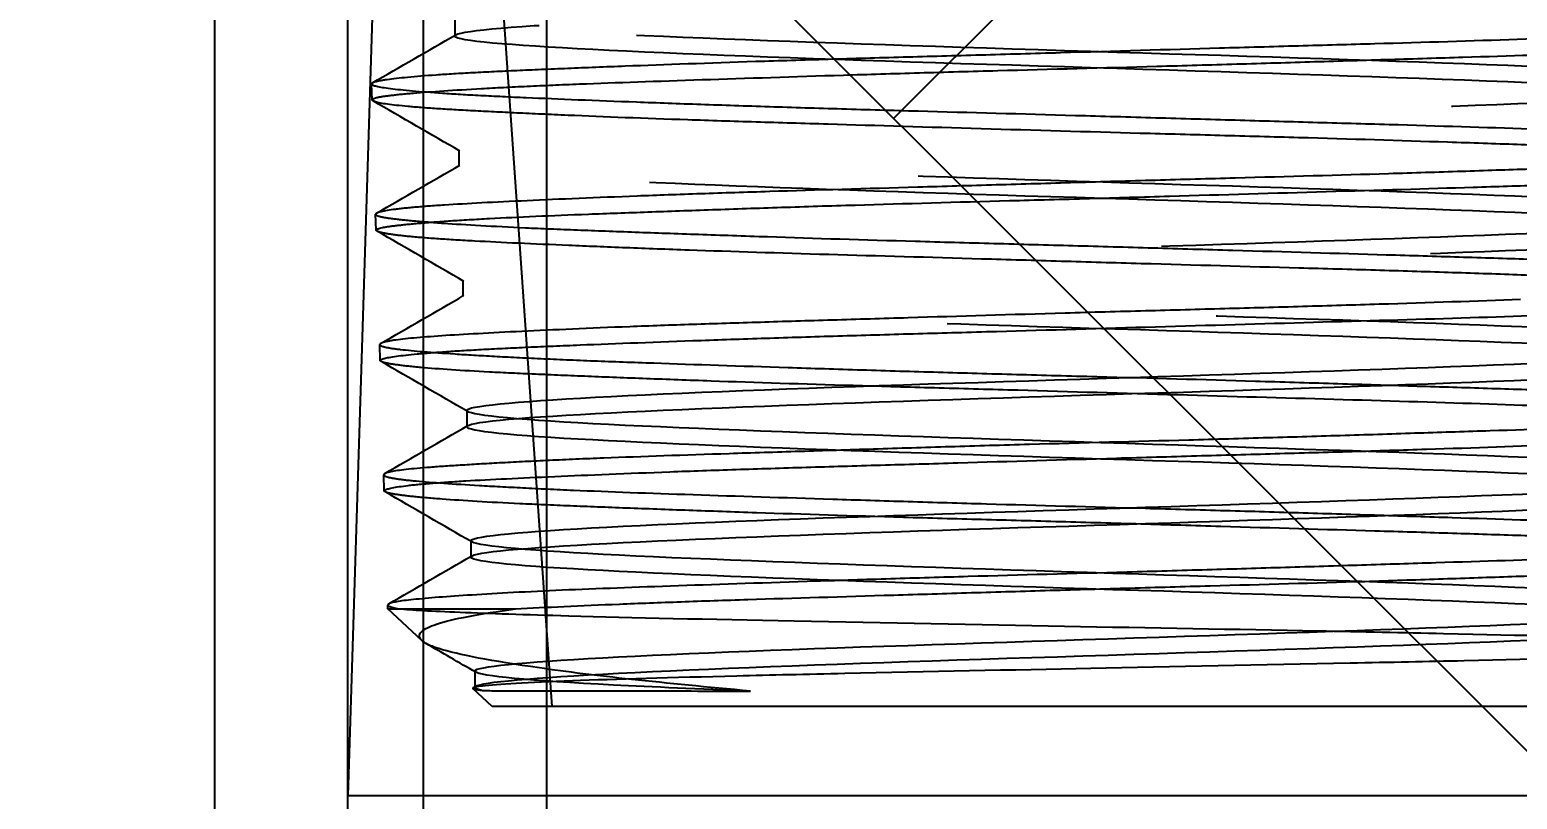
# Model space of a CAD drawing. Header units: millimetres. Extents: x -46397 to 283259, y -8690 to 23983.
# Drawn here: x 268095.71 to 268128.16, y 6804.57 to 6821.38 of the extents above; entities that cross this region are included whole.
import ezdxf
from ezdxf import colors
from ezdxf.entities.mleader import LeaderData, LeaderLine
from ezdxf.enums import TextEntityAlignment as Align
from ezdxf.math import Vec2, Vec3

# ---------------------------------------------------------------- set-up
doc = ezdxf.new("R2010")
doc.units = ezdxf.units.MM
doc.linetypes.add('CENTER', pattern=[2, 1.25, -0.25, 0.25, -0.25])
doc.linetypes.add('PHANTOM', pattern=[63.5, 31.75, -6.35, 6.35, -6.35, 6.35, -6.35])
doc.layers.add('DUONGTAM', color=1, linetype='CENTER', lineweight=0)
doc.styles.add('GHI CHÚ 2', font='arial.ttf', dxfattribs={"width": 0.8, "height": 1})
doc.styles.add('Tahoma', font='tahoma.ttf')
doc.styles.add('Text_nameplate', font='arial.ttf', dxfattribs={"width": 0.9, "height": 2.5})

# ---------------------------------------------------------------- blocks, each defined once
blk = doc.blocks.new('BO-1')
at = {"color": 251, "linetype": 'PHANTOM', "ltscale": 5, "extrusion": (6.89019e-16, 1, 0)}
for p, q in [((615.108, 3323.747), (614.03, 3289.249)), ((618.374, 3289.249), (618.374, 3323.747)), ((611.13, 3271.238), (611.13, 3318.28)), ((614.03, 3271.238), (614.03, 3318.28)), ((615.677, 3271.238), (615.677, 3318.28)), ((618.374, 3146.191), (618.374, 3318.28)), ((618.489, 3291.197), (616.79, 3315.492)), ((616.362, 3306.191), (616.362, 3305.836)), ((614.559, 3304.44), (614.548, 3304.789)), ((616.452, 3303.347), (616.452, 3302.991)), ((614.648, 3301.595), (614.637, 3301.943)), ((616.541, 3300.503), (616.541, 3300.147)), ((614.736, 3298.749), (614.725, 3299.098)), ((616.627, 3297.658), (616.627, 3297.303)), ((614.825, 3295.902), (614.814, 3296.254)), ((616.713, 3294.813), (616.713, 3294.458)), ((614.905, 3293.329), (614.902, 3293.411)), ((614.905, 3293.329), (615.145, 3293.329)), ((615.643, 3292.636), (614.905, 3293.329)), ((615.145, 3293.329), (617.686, 3293.329)), ((616.801, 3291.967), (616.801, 3291.612)), ((617.175, 3291.197), (616.759, 3291.587)), ((616.764, 3291.603), (616.823, 3291.637)), ((644.286, 3291.197), (617.175, 3291.197)), ((614.03, 3289.249), (616.595, 3289.249)), ((616.595, 3289.249), (647.43, 3289.249))]:
    blk.add_line(p, q, dxfattribs=at)
at = {"color": 251, "linetype": 'PHANTOM', "ltscale": 5}
for points, knots in [([(616.959, 3291.544), (616.877, 3291.562), (616.827, 3291.579), (616.709, 3291.693), (617.585, 3291.789), (620.954, 3291.982), (623.439, 3292.078), (629.056, 3292.271), (632.172, 3292.367), (637.827, 3292.56), (640.349, 3292.656), (643.815, 3292.849), (644.748, 3292.945), (644.657, 3293.138), (643.632, 3293.234), (640.016, 3293.427), (637.434, 3293.523), (631.711, 3293.716), (628.587, 3293.812), (623.01, 3294.005), (620.573, 3294.101), (617.338, 3294.294), (616.549, 3294.39), (616.933, 3294.582), (618.105, 3294.679), (621.962, 3294.871), (624.636, 3294.968), (630.45, 3295.16), (633.575, 3295.257), (639.06, 3295.449), (641.405, 3295.546), (644.4, 3295.738), (645.041, 3295.835), (644.364, 3296.027), (643.046, 3296.123), (638.958, 3296.316), (636.198, 3296.412), (630.305, 3296.605), (627.188, 3296.701), (621.809, 3296.894), (619.561, 3296.99), (616.815, 3297.183), (616.324, 3297.279), (617.296, 3297.472), (618.756, 3297.568), (623.068, 3297.761), (625.908, 3297.857), (631.865, 3298.05), (634.967, 3298.146), (640.227, 3298.339), (642.37, 3298.435), (644.859, 3298.628), (645.198, 3298.724), (643.933, 3298.917), (642.332, 3299.013), (637.806, 3299.205), (634.893, 3299.302), (628.884, 3299.494), (625.805, 3299.591), (620.679, 3299.783), (618.645, 3299.88), (616.421, 3300.072), (616.236, 3300.169), (617.794, 3300.361), (619.532, 3300.458), (624.263, 3300.65), (627.243, 3300.747), (633.288, 3300.939), (636.337, 3301.035), (641.316, 3301.228), (643.234, 3301.324), (645.186, 3301.517), (645.216, 3301.613), (643.368, 3301.806), (641.495, 3301.902), (636.57, 3302.095), (633.53, 3302.191), (627.464, 3302.384), (624.453, 3302.48), (619.633, 3302.673), (617.836, 3302.769), (616.162, 3302.962), (616.289, 3303.058), (618.425, 3303.251), (620.428, 3303.347), (625.537, 3303.54), (628.629, 3303.636), (634.703, 3303.829), (637.668, 3303.925), (642.316, 3304.117), (643.986, 3304.214), (645.376, 3304.406), (645.092, 3304.503), (642.672, 3304.695), (640.543, 3304.792), (635.261, 3304.984), (632.123, 3305.081), (626.057, 3305.273), (623.145, 3305.37), (618.682, 3305.562), (617.143, 3305.658), (616.042, 3305.851), (616.484, 3305.947), (619.184, 3306.14), (621.435, 3306.236), (626.877, 3306.429), (630.054, 3306.525), (636.098, 3306.718), (638.949, 3306.814), (643.216, 3307.007), (644.619, 3307.103), (645.425, 3307.296), (644.826, 3307.392), (641.851, 3307.585), (639.482, 3307.681), (633.892, 3307.874), (630.685, 3307.97), (624.678, 3308.163), (621.895, 3308.259), (617.837, 3308.452), (616.573, 3308.548), (616.064, 3308.74), (616.821, 3308.837), (620.066, 3309.029), (622.547, 3309.126), (628.273, 3309.318), (631.503, 3309.415), (637.457, 3309.607), (640.166, 3309.704), (644.004, 3309.896), (645.124, 3309.993), (645.332, 3310.185), (644.419, 3310.281), (640.91, 3310.474), (638.323, 3310.57), (632.474, 3310.763), (629.229, 3310.859), (623.341, 3311.052), (620.715, 3311.148), (617.107, 3311.341), (616.135, 3311.437), (616.23, 3311.63), (617.297, 3311.726), (621.063, 3311.919), (623.751, 3312.015), (629.709, 3312.208), (632.962, 3312.304), (638.768, 3312.497), (641.305, 3312.593), (644.673, 3312.786), (645.494, 3312.882), (645.094, 3313.075), (643.874, 3313.171), (639.859, 3313.363), (637.075, 3313.46), (631.022, 3313.652), (627.769, 3313.749), (622.06, 3313.941), (619.618, 3314.038), (616.501, 3314.23), (615.834, 3314.327), (616.539, 3314.519), (617.911, 3314.616), (622.167, 3314.808), (625.039, 3314.905), (631.173, 3315.097), (634.418, 3315.193), (640.017, 3315.386), (642.356, 3315.482), (645.214, 3315.675), (645.725, 3315.771), (644.713, 3315.964), (643.193, 3316.06), (638.705, 3316.253), (635.75, 3316.349), (629.549, 3316.542), (626.321, 3316.638), (620.847, 3316.831), (618.617, 3316.927), (616.027, 3317.12), (615.674, 3317.216), (616.991, 3317.409), (618.657, 3317.505), (623.368, 3317.698), (626.399, 3317.794), (632.652, 3317.987), (635.856, 3318.083), (639.459, 3318.213), (640.326, 3318.247), (641.109, 3318.28)], [0.0142017, 0.0142017, 0.0142017, 0.0142017, 0.015625, 0.015625, 0.0234375, 0.0234375, 0.03125, 0.03125, 0.0390625, 0.0390625, 0.046875, 0.046875, 0.0546875, 0.0546875, 0.0625, 0.0625, 0.0703125, 0.0703125, 0.078125, 0.078125, 0.0859375, 0.0859375, 0.09375, 0.09375, 0.1015625, 0.1015625, 0.109375, 0.109375, 0.1171875, 0.1171875, 0.125, 0.125, 0.1328125, 0.1328125, 0.140625, 0.140625, 0.1484375, 0.1484375, 0.15625, 0.15625, 0.1640625, 0.1640625, 0.171875, 0.171875, 0.1796875, 0.1796875, 0.1875, 0.1875, 0.1953125, 0.1953125, 0.203125, 0.203125, 0.2109375, 0.2109375, 0.21875, 0.21875, 0.2265625, 0.2265625, 0.234375, 0.234375, 0.2421875, 0.2421875, 0.25, 0.25, 0.2578125, 0.2578125, 0.265625, 0.265625, 0.2734375, 0.2734375, 0.28125, 0.28125, 0.2890625, 0.2890625, 0.296875, 0.296875, 0.3046875, 0.3046875, 0.3125, 0.3125, 0.3203125, 0.3203125, 0.328125, 0.328125, 0.3359375, 0.3359375, 0.34375, 0.34375, 0.3515625, 0.3515625, 0.359375, 0.359375, 0.3671875, 0.3671875, 0.375, 0.375, 0.3828125, 0.3828125, 0.390625, 0.390625, 0.3984375, 0.3984375, 0.40625, 0.40625, 0.4140625, 0.4140625, 0.421875, 0.421875, 0.4296875, 0.4296875, 0.4375, 0.4375, 0.4453125, 0.4453125, 0.453125, 0.453125, 0.4609375, 0.4609375, 0.46875, 0.46875, 0.4765625, 0.4765625, 0.484375, 0.484375, 0.4921875, 0.4921875, 0.5, 0.5, 0.5078125, 0.5078125, 0.515625, 0.515625, 0.5234375, 0.5234375, 0.53125, 0.53125, 0.5390625, 0.5390625, 0.546875, 0.546875, 0.5546875, 0.5546875, 0.5625, 0.5625, 0.5703125, 0.5703125, 0.578125, 0.578125, 0.5859375, 0.5859375, 0.59375, 0.59375, 0.6015625, 0.6015625, 0.609375, 0.609375, 0.6171875, 0.6171875, 0.625, 0.625, 0.6328125, 0.6328125, 0.640625, 0.640625, 0.6484375, 0.6484375, 0.65625, 0.65625, 0.6640625, 0.6640625, 0.671875, 0.671875, 0.6796875, 0.6796875, 0.6875, 0.6875, 0.6953125, 0.6953125, 0.703125, 0.703125, 0.7109375, 0.7109375, 0.71875, 0.71875, 0.7265625, 0.7265625, 0.734375, 0.734375, 0.7371154, 0.7371154, 0.7371154, 0.7371154]), ([(622.813, 3291.53), (621.689, 3291.575), (620.678, 3291.619), (617.984, 3291.76), (616.909, 3291.856), (616.709, 3292.049), (617.585, 3292.145), (620.954, 3292.338), (623.439, 3292.434), (629.056, 3292.627), (632.172, 3292.723), (637.827, 3292.916), (640.349, 3293.012), (643.815, 3293.204), (644.748, 3293.301), (644.657, 3293.493), (643.632, 3293.59), (640.016, 3293.782), (637.434, 3293.879), (631.711, 3294.071), (628.587, 3294.168), (623.01, 3294.36), (620.573, 3294.457), (617.338, 3294.649), (616.549, 3294.745), (616.933, 3294.938), (618.105, 3295.034), (621.962, 3295.227), (624.636, 3295.323), (630.45, 3295.516), (633.575, 3295.612), (639.06, 3295.805), (641.405, 3295.901), (644.4, 3296.094), (645.041, 3296.19), (644.364, 3296.383), (643.046, 3296.479), (638.958, 3296.672), (636.198, 3296.768), (630.305, 3296.961), (627.188, 3297.057), (621.809, 3297.25), (619.561, 3297.346), (616.815, 3297.539), (616.324, 3297.635), (617.296, 3297.827), (618.756, 3297.924), (623.068, 3298.116), (625.908, 3298.213), (631.865, 3298.405), (634.967, 3298.502), (640.227, 3298.694), (642.37, 3298.791), (644.859, 3298.983), (645.198, 3299.08), (643.933, 3299.272), (642.332, 3299.368), (637.806, 3299.561), (634.893, 3299.657), (628.884, 3299.85), (625.805, 3299.946), (620.679, 3300.139), (618.645, 3300.235), (616.421, 3300.428), (616.236, 3300.524), (617.794, 3300.717), (619.532, 3300.813), (624.263, 3301.006), (627.243, 3301.102), (633.288, 3301.295), (636.337, 3301.391), (641.316, 3301.584), (643.234, 3301.68), (645.186, 3301.873), (645.216, 3301.969), (643.368, 3302.162), (641.495, 3302.258), (636.57, 3302.451), (633.53, 3302.547), (627.464, 3302.739), (624.453, 3302.836), (619.633, 3303.028), (617.836, 3303.125), (616.162, 3303.317), (616.289, 3303.414), (618.425, 3303.606), (620.428, 3303.703), (625.537, 3303.895), (628.629, 3303.992), (634.703, 3304.184), (637.668, 3304.28), (642.316, 3304.473), (643.986, 3304.569), (645.376, 3304.762), (645.092, 3304.858), (642.672, 3305.051), (640.543, 3305.147), (635.261, 3305.34), (632.123, 3305.436), (626.057, 3305.629), (623.145, 3305.725), (618.682, 3305.918), (617.143, 3306.014), (616.042, 3306.207), (616.484, 3306.303), (619.184, 3306.496), (621.435, 3306.592), (626.877, 3306.785), (630.054, 3306.881), (636.098, 3307.074), (638.949, 3307.17), (643.216, 3307.362), (644.619, 3307.459), (645.425, 3307.651), (644.826, 3307.748), (641.851, 3307.94), (639.482, 3308.037), (633.892, 3308.229), (630.685, 3308.326), (624.678, 3308.518), (621.895, 3308.615), (617.837, 3308.807), (616.573, 3308.903), (616.064, 3309.096), (616.821, 3309.192), (620.066, 3309.385), (622.547, 3309.481), (628.273, 3309.674), (631.503, 3309.77), (637.457, 3309.963), (640.166, 3310.059), (644.004, 3310.252), (645.124, 3310.348), (645.332, 3310.541), (644.419, 3310.637), (640.91, 3310.83), (638.323, 3310.926), (632.474, 3311.119), (629.229, 3311.215), (623.341, 3311.408), (620.715, 3311.504), (617.107, 3311.697), (616.135, 3311.793), (616.23, 3311.985), (617.297, 3312.082), (621.063, 3312.274), (623.751, 3312.371), (629.709, 3312.563), (632.962, 3312.66), (638.768, 3312.852), (641.305, 3312.949), (644.673, 3313.141), (645.494, 3313.238), (645.094, 3313.43), (643.874, 3313.526), (639.859, 3313.719), (637.075, 3313.815), (631.022, 3314.008), (627.769, 3314.104), (622.06, 3314.297), (619.618, 3314.393), (616.501, 3314.586), (615.834, 3314.682), (616.539, 3314.875), (617.911, 3314.971), (622.167, 3315.164), (625.039, 3315.26), (631.173, 3315.453), (634.418, 3315.549), (640.017, 3315.742), (642.356, 3315.838), (645.214, 3316.031), (645.725, 3316.127), (644.713, 3316.32), (643.193, 3316.416), (638.705, 3316.609), (635.75, 3316.705), (629.549, 3316.897), (626.321, 3316.994), (620.847, 3317.186), (618.617, 3317.283), (616.027, 3317.475), (615.674, 3317.572), (616.991, 3317.764), (618.657, 3317.861), (623.368, 3318.053), (626.399, 3318.15), (629.9, 3318.257), (630.277, 3318.269), (630.653, 3318.28)], [0.0042069, 0.0042069, 0.0042069, 0.0042069, 0.0078125, 0.0078125, 0.015625, 0.015625, 0.0234375, 0.0234375, 0.03125, 0.03125, 0.0390625, 0.0390625, 0.046875, 0.046875, 0.0546875, 0.0546875, 0.0625, 0.0625, 0.0703125, 0.0703125, 0.078125, 0.078125, 0.0859375, 0.0859375, 0.09375, 0.09375, 0.1015625, 0.1015625, 0.109375, 0.109375, 0.1171875, 0.1171875, 0.125, 0.125, 0.1328125, 0.1328125, 0.140625, 0.140625, 0.1484375, 0.1484375, 0.15625, 0.15625, 0.1640625, 0.1640625, 0.171875, 0.171875, 0.1796875, 0.1796875, 0.1875, 0.1875, 0.1953125, 0.1953125, 0.203125, 0.203125, 0.2109375, 0.2109375, 0.21875, 0.21875, 0.2265625, 0.2265625, 0.234375, 0.234375, 0.2421875, 0.2421875, 0.25, 0.25, 0.2578125, 0.2578125, 0.265625, 0.265625, 0.2734375, 0.2734375, 0.28125, 0.28125, 0.2890625, 0.2890625, 0.296875, 0.296875, 0.3046875, 0.3046875, 0.3125, 0.3125, 0.3203125, 0.3203125, 0.328125, 0.328125, 0.3359375, 0.3359375, 0.34375, 0.34375, 0.3515625, 0.3515625, 0.359375, 0.359375, 0.3671875, 0.3671875, 0.375, 0.375, 0.3828125, 0.3828125, 0.390625, 0.390625, 0.3984375, 0.3984375, 0.40625, 0.40625, 0.4140625, 0.4140625, 0.421875, 0.421875, 0.4296875, 0.4296875, 0.4375, 0.4375, 0.4453125, 0.4453125, 0.453125, 0.453125, 0.4609375, 0.4609375, 0.46875, 0.46875, 0.4765625, 0.4765625, 0.484375, 0.484375, 0.4921875, 0.4921875, 0.5, 0.5, 0.5078125, 0.5078125, 0.515625, 0.515625, 0.5234375, 0.5234375, 0.53125, 0.53125, 0.5390625, 0.5390625, 0.546875, 0.546875, 0.5546875, 0.5546875, 0.5625, 0.5625, 0.5703125, 0.5703125, 0.578125, 0.578125, 0.5859375, 0.5859375, 0.59375, 0.59375, 0.6015625, 0.6015625, 0.609375, 0.609375, 0.6171875, 0.6171875, 0.625, 0.625, 0.6328125, 0.6328125, 0.640625, 0.640625, 0.6484375, 0.6484375, 0.65625, 0.65625, 0.6640625, 0.6640625, 0.671875, 0.671875, 0.6796875, 0.6796875, 0.6875, 0.6875, 0.6953125, 0.6953125, 0.703125, 0.703125, 0.7109375, 0.7109375, 0.71875, 0.71875, 0.7265625, 0.7265625, 0.7275, 0.7275, 0.7275, 0.7275]), ([(634.766, 3305.616), (634.199, 3305.6), (633.623, 3305.584), (633.048, 3305.568), (631.898, 3305.535), (630.741, 3305.5), (629.576, 3305.467)], [0.471406085, 0.471406085, 0.471406085, 0.471406085, 0.47252, 0.47252, 0.47252, 0.474747832, 0.474747832, 0.474747832, 0.474747832]), ([(639.54, 3305.759), (638.555, 3305.726), (637.515, 3305.694), (636.43, 3305.662), (635.887, 3305.647), (635.333, 3305.631), (634.766, 3305.616)], [0.468064338, 0.468064338, 0.468064338, 0.468064338, 0.470292169, 0.470292169, 0.470292169, 0.471406085, 0.471406085, 0.471406085, 0.471406085]), ([(626.146, 3305.37), (625.591, 3305.354), (625.045, 3305.339), (624.507, 3305.323), (623.969, 3305.308), (623.437, 3305.291), (622.927, 3305.275)], [0.476975663, 0.476975663, 0.476975663, 0.476975663, 0.478089579, 0.478089579, 0.478089579, 0.479203494, 0.479203494, 0.479203494, 0.479203494]), ([(620.083, 3305.174), (619.644, 3305.158), (619.222, 3305.141), (618.827, 3305.125), (618.432, 3305.109), (618.062, 3305.093), (617.718, 3305.077), (617.374, 3305.062), (617.055, 3305.046), (616.762, 3305.031), (616.468, 3305.015), (616.199, 3304.999), (615.96, 3304.982)], [0.481431326, 0.481431326, 0.481431326, 0.481431326, 0.482545241, 0.482545241, 0.482545241, 0.483659157, 0.483659157, 0.483659157, 0.484773073, 0.484773073, 0.484773073, 0.485886988, 0.485886988, 0.485886988, 0.485886988]), ([(616.098, 3304.588), (616.346, 3304.572), (616.622, 3304.555), (616.928, 3304.539), (617.234, 3304.523), (617.567, 3304.507), (617.922, 3304.492)], [0.494798313, 0.494798313, 0.494798313, 0.494798313, 0.495912229, 0.495912229, 0.495912229, 0.497026145, 0.497026145, 0.497026145, 0.497026145]), ([(624.809, 3304.246), (625.352, 3304.23), (625.911, 3304.214), (626.473, 3304.199), (627.596, 3304.168), (628.739, 3304.137), (629.903, 3304.103)], [0.502595723, 0.502595723, 0.502595723, 0.502595723, 0.503709638, 0.503709638, 0.503709638, 0.50593747, 0.50593747, 0.50593747, 0.50593747]), ([(635.082, 3303.953), (635.642, 3303.937), (636.2, 3303.921), (636.742, 3303.906), (637.825, 3303.874), (638.847, 3303.843), (639.807, 3303.809)], [0.509279217, 0.509279217, 0.509279217, 0.509279217, 0.510393132, 0.510393132, 0.510393132, 0.512620964, 0.512620964, 0.512620964, 0.512620964]), ([(633.388, 3302.732), (632.814, 3302.716), (632.228, 3302.7), (631.646, 3302.683), (631.063, 3302.667), (630.482, 3302.65), (629.904, 3302.633)], [0.537127108, 0.537127108, 0.537127108, 0.537127108, 0.538241023, 0.538241023, 0.538241023, 0.539354939, 0.539354939, 0.539354939, 0.539354939]), ([(638.323, 3302.877), (637.809, 3302.86), (637.274, 3302.843), (636.733, 3302.827), (635.651, 3302.794), (634.536, 3302.763), (633.388, 3302.732)], [0.533785361, 0.533785361, 0.533785361, 0.533785361, 0.534899276, 0.534899276, 0.534899276, 0.537127108, 0.537127108, 0.537127108, 0.537127108]), ([(631.952, 3302.339), (633.107, 3302.372), (634.248, 3302.406), (635.373, 3302.439), (636.498, 3302.472), (637.566, 3302.503), (638.578, 3302.534)], [0.201675171, 0.201675171, 0.201675171, 0.201675171, 0.203891382, 0.203891382, 0.203891382, 0.206107593, 0.206107593, 0.206107593, 0.206107593]), ([(617.122, 3301.851), (617.743, 3301.884), (618.463, 3301.915), (619.279, 3301.946), (619.688, 3301.962), (620.124, 3301.977), (620.576, 3301.994)], [0.190594118, 0.190594118, 0.190594118, 0.190594118, 0.192810329, 0.192810329, 0.192810329, 0.193918434, 0.193918434, 0.193918434, 0.193918434]), ([(614.729, 3301.896), (614.791, 3301.88), (614.883, 3301.865), (615.007, 3301.849), (615.13, 3301.833), (615.285, 3301.817), (615.47, 3301.8)], [0.556063674, 0.556063674, 0.556063674, 0.556063674, 0.557177589, 0.557177589, 0.557177589, 0.558291505, 0.558291505, 0.558291505, 0.558291505]), ([(615.396, 3301.454), (615.221, 3301.471), (615.076, 3301.488), (614.961, 3301.505), (614.847, 3301.522), (614.763, 3301.539), (614.711, 3301.556)], [0.181729275, 0.181729275, 0.181729275, 0.181729275, 0.182837381, 0.182837381, 0.182837381, 0.183945486, 0.183945486, 0.183945486, 0.183945486]), ([(618.853, 3301.261), (618.07, 3301.294), (617.385, 3301.325), (616.8, 3301.357), (616.508, 3301.373), (616.243, 3301.389), (616.009, 3301.405)], [0.177296854, 0.177296854, 0.177296854, 0.177296854, 0.179513065, 0.179513065, 0.179513065, 0.18062117, 0.18062117, 0.18062117, 0.18062117]), ([(619.038, 3301.602), (619.438, 3301.586), (619.859, 3301.57), (620.3, 3301.554), (620.741, 3301.539), (621.202, 3301.522), (621.683, 3301.505)], [0.562747167, 0.562747167, 0.562747167, 0.562747167, 0.563861083, 0.563861083, 0.563861083, 0.564974999, 0.564974999, 0.564974999, 0.564974999]), ([(628.124, 3301.307), (628.701, 3301.291), (629.278, 3301.276), (629.856, 3301.26), (630.434, 3301.244), (631.013, 3301.227), (631.594, 3301.21)], [0.569430661, 0.569430661, 0.569430661, 0.569430661, 0.570544577, 0.570544577, 0.570544577, 0.571658493, 0.571658493, 0.571658493, 0.571658493]), ([(636.683, 3301.06), (637.222, 3301.044), (637.753, 3301.028), (638.271, 3301.012), (638.788, 3300.997), (639.285, 3300.981), (639.764, 3300.965), (640.722, 3300.933), (641.606, 3300.898), (642.411, 3300.864)], [0.575000239, 0.575000239, 0.575000239, 0.575000239, 0.576114155, 0.576114155, 0.576114155, 0.577228071, 0.577228071, 0.577228071, 0.579455902, 0.579455902, 0.579455902, 0.579455902]), ([(634.776, 3300.768), (633.644, 3300.799), (632.498, 3300.83), (631.338, 3300.864), (630.758, 3300.88), (630.173, 3300.898), (629.588, 3300.915)], [0.166215801, 0.166215801, 0.166215801, 0.166215801, 0.168432011, 0.168432011, 0.168432011, 0.169540117, 0.169540117, 0.169540117, 0.169540117]), ([(644.371, 3300.424), (644.065, 3300.441), (643.728, 3300.457), (643.369, 3300.473), (642.651, 3300.504), (641.843, 3300.535), (640.947, 3300.568), (640.499, 3300.585), (640.025, 3300.602), (639.537, 3300.619)], [0.158459063, 0.158459063, 0.158459063, 0.158459063, 0.159567169, 0.159567169, 0.159567169, 0.161783379, 0.161783379, 0.161783379, 0.162891485, 0.162891485, 0.162891485, 0.162891485]), ([(633.158, 3299.879), (632.585, 3299.863), (632.009, 3299.848), (631.428, 3299.832), (630.847, 3299.816), (630.258, 3299.8), (629.675, 3299.783)], [0.601734215, 0.601734215, 0.601734215, 0.601734215, 0.60284813, 0.60284813, 0.60284813, 0.603962046, 0.603962046, 0.603962046, 0.603962046]), ([(631.65, 3299.487), (632.808, 3299.521), (633.977, 3299.554), (635.093, 3299.586), (636.209, 3299.618), (637.285, 3299.648), (638.318, 3299.681)], [0.137405062, 0.137405062, 0.137405062, 0.137405062, 0.139621272, 0.139621272, 0.139621272, 0.141837483, 0.141837483, 0.141837483, 0.141837483]), ([(638.318, 3299.681), (639.352, 3299.714), (640.31, 3299.749), (641.189, 3299.783), (641.628, 3299.8), (642.048, 3299.817), (642.448, 3299.833), (642.848, 3299.85), (643.225, 3299.866), (643.572, 3299.882)], [0.141837483, 0.141837483, 0.141837483, 0.141837483, 0.144053694, 0.144053694, 0.144053694, 0.145161799, 0.145161799, 0.145161799, 0.146269905, 0.146269905, 0.146269905, 0.146269905]), ([(615.035, 3299.191), (614.92, 3299.174), (614.837, 3299.156), (614.787, 3299.139), (614.736, 3299.122), (614.717, 3299.105), (614.729, 3299.089)], [0.617329034, 0.617329034, 0.617329034, 0.617329034, 0.618442949, 0.618442949, 0.618442949, 0.619556865, 0.619556865, 0.619556865, 0.619556865]), ([(614.729, 3299.089), (614.741, 3299.072), (614.785, 3299.056), (614.86, 3299.04), (614.936, 3299.023), (615.044, 3299.007), (615.182, 3298.992)], [0.619556865, 0.619556865, 0.619556865, 0.619556865, 0.620670781, 0.620670781, 0.620670781, 0.621784696, 0.621784696, 0.621784696, 0.621784696]), ([(616.994, 3298.994), (617.29, 3299.01), (617.614, 3299.026), (617.964, 3299.042), (618.314, 3299.058), (618.694, 3299.074), (619.095, 3299.09)], [0.126324008, 0.126324008, 0.126324008, 0.126324008, 0.127432114, 0.127432114, 0.127432114, 0.128540219, 0.128540219, 0.128540219, 0.128540219]), ([(615.627, 3298.597), (615.435, 3298.614), (615.272, 3298.632), (615.142, 3298.649), (615.011, 3298.665), (614.913, 3298.682), (614.845, 3298.698), (614.778, 3298.714), (614.741, 3298.73), (614.737, 3298.746), (614.732, 3298.762), (614.76, 3298.778), (614.819, 3298.794)], [0.117459166, 0.117459166, 0.117459166, 0.117459166, 0.118567271, 0.118567271, 0.118567271, 0.119675376, 0.119675376, 0.119675376, 0.120783482, 0.120783482, 0.120783482, 0.121891587, 0.121891587, 0.121891587, 0.121891587]), ([(615.544, 3298.894), (615.727, 3298.911), (615.942, 3298.928), (616.185, 3298.945), (616.427, 3298.962), (616.697, 3298.978), (616.994, 3298.994)], [0.124107798, 0.124107798, 0.124107798, 0.124107798, 0.125215903, 0.125215903, 0.125215903, 0.126324008, 0.126324008, 0.126324008, 0.126324008]), ([(618.238, 3298.792), (618.6, 3298.776), (618.987, 3298.76), (619.399, 3298.743), (619.811, 3298.727), (620.25, 3298.711), (620.704, 3298.696)], [0.626240359, 0.626240359, 0.626240359, 0.626240359, 0.627354275, 0.627354275, 0.627354275, 0.62846819, 0.62846819, 0.62846819, 0.62846819]), ([(621.954, 3298.3), (621.465, 3298.318), (620.992, 3298.335), (620.544, 3298.352), (620.096, 3298.369), (619.67, 3298.385), (619.267, 3298.402)], [0.110810534, 0.110810534, 0.110810534, 0.110810534, 0.111918639, 0.111918639, 0.111918639, 0.113026744, 0.113026744, 0.113026744, 0.113026744]), ([(628.618, 3298.447), (629.195, 3298.431), (629.783, 3298.415), (630.366, 3298.399), (631.533, 3298.368), (632.686, 3298.335), (633.827, 3298.301)], [0.634037768, 0.634037768, 0.634037768, 0.634037768, 0.635151684, 0.635151684, 0.635151684, 0.637379515, 0.637379515, 0.637379515, 0.637379515]), ([(626.719, 3298.153), (626.152, 3298.169), (625.594, 3298.185), (625.051, 3298.201), (623.965, 3298.233), (622.933, 3298.266), (621.954, 3298.3)], [0.107486218, 0.107486218, 0.107486218, 0.107486218, 0.108594323, 0.108594323, 0.108594323, 0.110810534, 0.110810534, 0.110810534, 0.110810534]), ([(637.155, 3298.199), (637.685, 3298.183), (638.202, 3298.167), (638.705, 3298.151), (639.209, 3298.135), (639.701, 3298.119), (640.173, 3298.103)], [0.639607347, 0.639607347, 0.639607347, 0.639607347, 0.640721262, 0.640721262, 0.640721262, 0.641835178, 0.641835178, 0.641835178, 0.641835178]), ([(638.541, 3297.808), (637.53, 3297.841), (636.439, 3297.873), (635.329, 3297.905), (634.219, 3297.936), (633.079, 3297.969), (631.909, 3298.003)], [0.09972948, 0.09972948, 0.09972948, 0.09972948, 0.101945691, 0.101945691, 0.101945691, 0.104161902, 0.104161902, 0.104161902, 0.104161902]), ([(637.4, 3297.163), (636.871, 3297.145), (636.333, 3297.128), (635.783, 3297.111), (635.234, 3297.094), (634.674, 3297.077), (634.103, 3297.061)], [0.662999575, 0.662999575, 0.662999575, 0.662999575, 0.664113491, 0.664113491, 0.664113491, 0.665227406, 0.665227406, 0.665227406, 0.665227406]), ([(641.716, 3297.308), (640.874, 3297.276), (639.952, 3297.245), (638.95, 3297.213), (638.449, 3297.197), (637.928, 3297.18), (637.4, 3297.163)], [0.659657828, 0.659657828, 0.659657828, 0.659657828, 0.661885659, 0.661885659, 0.661885659, 0.662999575, 0.662999575, 0.662999575, 0.662999575]), ([(625.499, 3296.813), (624.952, 3296.796), (624.416, 3296.78), (623.89, 3296.763), (623.364, 3296.746), (622.847, 3296.73), (622.351, 3296.714)], [0.670796985, 0.670796985, 0.670796985, 0.670796985, 0.6719109, 0.6719109, 0.6719109, 0.673024816, 0.673024816, 0.673024816, 0.673024816]), ([(634.103, 3297.061), (633.533, 3297.044), (632.951, 3297.027), (632.372, 3297.011), (631.214, 3296.979), (630.056, 3296.948), (628.898, 3296.916), (628.319, 3296.899), (627.738, 3296.882), (627.17, 3296.865)], [0.665227406, 0.665227406, 0.665227406, 0.665227406, 0.666341322, 0.666341322, 0.666341322, 0.668569153, 0.668569153, 0.668569153, 0.669683069, 0.669683069, 0.669683069, 0.669683069]), ([(624.032, 3296.419), (624.557, 3296.435), (625.097, 3296.451), (625.651, 3296.467), (626.206, 3296.483), (626.772, 3296.499), (627.339, 3296.516)], [0.068702531, 0.068702531, 0.068702531, 0.068702531, 0.069810636, 0.069810636, 0.069810636, 0.070918742, 0.070918742, 0.070918742, 0.070918742]), ([(614.969, 3296.32), (614.888, 3296.304), (614.838, 3296.286), (614.821, 3296.269), (614.804, 3296.251), (614.818, 3296.234), (614.865, 3296.217)], [0.681936141, 0.681936141, 0.681936141, 0.681936141, 0.683050057, 0.683050057, 0.683050057, 0.684163972, 0.684163972, 0.684163972, 0.684163972]), ([(616.087, 3295.723), (615.86, 3295.74), (615.66, 3295.758), (615.492, 3295.774), (615.325, 3295.791), (615.189, 3295.808), (615.085, 3295.824)], [0.053189056, 0.053189056, 0.053189056, 0.053189056, 0.054297162, 0.054297162, 0.054297162, 0.055405267, 0.055405267, 0.055405267, 0.055405267]), ([(617.85, 3295.971), (618.195, 3295.953), (618.563, 3295.936), (618.953, 3295.919), (619.733, 3295.886), (620.601, 3295.854), (621.561, 3295.822)], [0.68973355, 0.68973355, 0.68973355, 0.68973355, 0.690847466, 0.690847466, 0.690847466, 0.693075297, 0.693075297, 0.693075297, 0.693075297]), ([(626.151, 3295.324), (625.031, 3295.356), (623.964, 3295.39), (622.947, 3295.424), (622.439, 3295.442), (621.941, 3295.459), (621.467, 3295.476)], [0.044324213, 0.044324213, 0.044324213, 0.044324213, 0.046540424, 0.046540424, 0.046540424, 0.047648529, 0.047648529, 0.047648529, 0.047648529]), ([(631.429, 3295.524), (632.014, 3295.508), (632.598, 3295.492), (633.171, 3295.475), (633.745, 3295.459), (634.311, 3295.442), (634.871, 3295.425), (635.43, 3295.408), (635.981, 3295.391), (636.526, 3295.374)], [0.699758791, 0.699758791, 0.699758791, 0.699758791, 0.700872707, 0.700872707, 0.700872707, 0.701986622, 0.701986622, 0.701986622, 0.703100538, 0.703100538, 0.703100538, 0.703100538]), ([(636.526, 3295.374), (637.07, 3295.356), (637.605, 3295.339), (638.119, 3295.323), (639.147, 3295.289), (640.107, 3295.258), (640.998, 3295.226), (641.444, 3295.21), (641.871, 3295.194), (642.27, 3295.177), (642.669, 3295.161), (643.043, 3295.144), (643.392, 3295.126)], [0.703100538, 0.703100538, 0.703100538, 0.703100538, 0.704214454, 0.704214454, 0.704214454, 0.706442285, 0.706442285, 0.706442285, 0.707556201, 0.707556201, 0.707556201, 0.708670116, 0.708670116, 0.708670116, 0.708670116]), ([(642.199, 3294.826), (641.797, 3294.843), (641.367, 3294.861), (640.92, 3294.878), (640.472, 3294.895), (640.008, 3294.912), (639.526, 3294.929), (639.044, 3294.945), (638.545, 3294.961), (638.029, 3294.977), (637.513, 3294.993), (636.977, 3295.009), (636.431, 3295.025)], [0.03324316, 0.03324316, 0.03324316, 0.03324316, 0.034351265, 0.034351265, 0.034351265, 0.035459371, 0.035459371, 0.035459371, 0.036567476, 0.036567476, 0.036567476, 0.037675581, 0.037675581, 0.037675581, 0.037675581]), ([(637.763, 3294.331), (637.242, 3294.314), (636.7, 3294.298), (636.151, 3294.28), (635.601, 3294.263), (635.045, 3294.246), (634.482, 3294.229)], [0.726492767, 0.726492767, 0.726492767, 0.726492767, 0.727606682, 0.727606682, 0.727606682, 0.728720598, 0.728720598, 0.728720598, 0.728720598]), ([(625.872, 3293.981), (625.315, 3293.964), (624.772, 3293.946), (624.244, 3293.929), (623.187, 3293.895), (622.184, 3293.862), (621.245, 3293.829)], [0.734290176, 0.734290176, 0.734290176, 0.734290176, 0.735404092, 0.735404092, 0.735404092, 0.737631923, 0.737631923, 0.737631923, 0.737631923]), ([(637.823, 3293.98), (638.342, 3293.998), (638.846, 3294.015), (639.332, 3294.032), (639.819, 3294.048), (640.289, 3294.065), (640.742, 3294.081)], [0.014405369, 0.014405369, 0.014405369, 0.014405369, 0.015513475, 0.015513475, 0.015513475, 0.01662158, 0.01662158, 0.01662158, 0.01662158]), ([(616.743, 3293.629), (616.2, 3293.595), (615.772, 3293.562), (615.463, 3293.53), (615.153, 3293.498), (614.973, 3293.467), (614.919, 3293.433), (614.866, 3293.4), (614.94, 3293.364), (615.145, 3293.329)], [0.742087586, 0.742087586, 0.742087586, 0.742087586, 0.744315417, 0.744315417, 0.744315417, 0.746543248, 0.746543248, 0.746543248, 0.748771079, 0.748771079, 0.748771079, 0.748771079]), ([(625.937, 3293.629), (626.495, 3293.646), (627.062, 3293.663), (627.631, 3293.681), (628.2, 3293.698), (628.773, 3293.715), (629.351, 3293.732)], [0.006648632, 0.006648632, 0.006648632, 0.006648632, 0.007756737, 0.007756737, 0.007756737, 0.008864843, 0.008864843, 0.008864843, 0.008864843]), ([(615.145, 3293.329), (615.413, 3293.304), (615.861, 3293.279), (617.106, 3293.23), (617.902, 3293.204), (620.23, 3293.138), (621.904, 3293.101), (625.762, 3293.026), (627.783, 3292.985), (631.531, 3292.915), (633.409, 3292.884), (636.143, 3292.83), (637.061, 3292.81), (639.65, 3292.753), (641.171, 3292.718), (643.642, 3292.644), (644.559, 3292.603), (645.579, 3292.533), (645.756, 3292.502), (645.53, 3292.447), (645.357, 3292.428), (644.598, 3292.374), (643.783, 3292.341), (641.522, 3292.268), (640.055, 3292.228), (637.591, 3292.174), (636.757, 3292.157), (633.959, 3292.1), (632.03, 3292.059), (628.527, 3291.99), (626.688, 3291.956), (624.044, 3291.896), (623.254, 3291.877), (621.094, 3291.823), (619.872, 3291.79), (617.952, 3291.717), (617.286, 3291.678), (616.69, 3291.61), (616.684, 3291.578), (616.959, 3291.544)], [-5.991371, -5.991371, -5.991371, -5.991371, -5.756166, -5.756166, -5.51587, -5.51587, -5.167354, -5.167354, -4.794198, -4.794198, -4.422975, -4.422975, -4.225, -4.225, -3.835017, -3.835017, -3.438431, -3.438431, -3.085621, -3.085621, -2.895458, -2.895458, -2.534856, -2.534856, -2.151513, -2.151513, -1.969769, -1.969769, -1.564136, -1.564136, -1.177055, -1.177055, -1.000421, -1.000421, -0.66023, -0.66023, -0.308798, -0.308798, 0, 0, 0, 0]), ([(622.813, 3291.53), (621.875, 3291.619), (621.009, 3291.702), (619.479, 3291.867), (618.795, 3291.953), (617.171, 3292.187), (616.438, 3292.324), (615.797, 3292.527), (615.664, 3292.598), (615.537, 3292.78), (615.652, 3292.89), (616.312, 3293.11), (616.897, 3293.215), (617.686, 3293.329)], [-1.494979, -1.494979, -1.494979, -1.494979, -1.287461, -1.287461, -1.092573, -1.092573, -0.748624, -0.748624, -0.571424, -0.571424, -0.302102, -0.302102, -0.000001, -0.000001, -0.000001, -0.000001]), ([(616.959, 3291.544), (617.108, 3291.541), (617.362, 3291.538), (618.033, 3291.537), (618.436, 3291.538), (619.403, 3291.54), (619.965, 3291.539), (621.269, 3291.535), (622.012, 3291.531), (622.813, 3291.53)], [-0.7261823, -0.7261823, -0.7261823, -0.7261823, -0.537151, -0.537151, -0.3630117, -0.3630117, -0.1860264, -0.1860264, 0, 0, 0, 0])]:
    blk.add_open_spline(points, degree=3, knots=knots, dxfattribs=at)
for points in [[(614.566, 3304.81), (615.172, 3305.16), (615.778, 3305.51), (616.383, 3305.861)], [(642.242, 3305.86), (641.425, 3305.827), (640.525, 3305.793), (639.54, 3305.759)], [(622.927, 3305.275), (621.907, 3305.242), (620.959, 3305.208), (620.083, 3305.174)], [(627.837, 3305.417), (627.265, 3305.401), (626.701, 3305.386), (626.146, 3305.37)], [(629.576, 3305.467), (628.994, 3305.45), (628.409, 3305.434), (627.837, 3305.417)], [(631.68, 3305.174), (632.264, 3305.191), (632.847, 3305.208), (633.42, 3305.225)], [(633.42, 3305.225), (633.993, 3305.241), (634.558, 3305.258), (635.116, 3305.275)], [(635.116, 3305.275), (635.673, 3305.292), (636.223, 3305.308), (636.765, 3305.325)], [(636.765, 3305.325), (637.307, 3305.341), (637.842, 3305.357), (638.355, 3305.373)], [(638.355, 3305.373), (639.382, 3305.404), (640.34, 3305.434), (641.228, 3305.467)], [(614.89, 3304.881), (614.771, 3304.865), (614.682, 3304.848), (614.625, 3304.832)], [(615.96, 3304.982), (615.483, 3304.949), (615.127, 3304.915), (614.89, 3304.881)], [(619.085, 3304.788), (619.889, 3304.819), (620.78, 3304.849), (621.756, 3304.882)], [(621.756, 3304.882), (622.731, 3304.914), (623.76, 3304.949), (624.839, 3304.982)], [(624.839, 3304.982), (625.379, 3304.999), (625.932, 3305.016), (626.497, 3305.032)], [(626.497, 3305.032), (627.063, 3305.049), (627.635, 3305.065), (628.208, 3305.08)], [(628.208, 3305.08), (629.354, 3305.112), (630.511, 3305.142), (631.68, 3305.174)], [(614.625, 3304.832), (614.568, 3304.816), (614.543, 3304.8), (614.549, 3304.785)], [(614.549, 3304.785), (614.561, 3304.754), (614.696, 3304.723), (614.959, 3304.689)], [(614.959, 3304.689), (615.222, 3304.656), (615.603, 3304.621), (616.098, 3304.588)], [(614.974, 3304.541), (615.104, 3304.557), (615.268, 3304.573), (615.46, 3304.589)], [(615.46, 3304.589), (615.844, 3304.621), (616.341, 3304.655), (616.949, 3304.689)], [(616.949, 3304.689), (617.253, 3304.706), (617.586, 3304.723), (617.944, 3304.739)], [(617.944, 3304.739), (618.303, 3304.756), (618.683, 3304.772), (619.085, 3304.788)], [(614.635, 3304.396), (614.578, 3304.413), (614.553, 3304.43), (614.56, 3304.446)], [(614.56, 3304.446), (614.567, 3304.463), (614.605, 3304.479), (614.674, 3304.495)], [(616.474, 3303.322), (615.842, 3303.687), (615.211, 3304.053), (614.579, 3304.418)], [(615.34, 3304.296), (614.982, 3304.328), (614.747, 3304.362), (614.635, 3304.396)], [(614.674, 3304.495), (614.743, 3304.51), (614.843, 3304.526), (614.974, 3304.541)], [(615.967, 3304.248), (615.729, 3304.264), (615.518, 3304.28), (615.34, 3304.296)], [(616.762, 3304.201), (616.471, 3304.217), (616.205, 3304.233), (615.967, 3304.248)], [(617.922, 3304.492), (618.631, 3304.461), (619.433, 3304.43), (620.329, 3304.396)], [(620.329, 3304.396), (620.776, 3304.379), (621.247, 3304.362), (621.73, 3304.345)], [(621.73, 3304.345), (622.213, 3304.328), (622.712, 3304.312), (623.225, 3304.295)], [(623.225, 3304.295), (623.738, 3304.279), (624.266, 3304.262), (624.809, 3304.246)], [(617.718, 3304.153), (617.373, 3304.17), (617.054, 3304.186), (616.762, 3304.201)], [(618.834, 3304.103), (618.438, 3304.12), (618.063, 3304.137), (617.718, 3304.153)], [(621.449, 3304.003), (620.497, 3304.034), (619.625, 3304.068), (618.834, 3304.103)], [(622.935, 3303.955), (622.422, 3303.971), (621.924, 3303.987), (621.449, 3304.003)], [(624.507, 3303.908), (623.972, 3303.924), (623.448, 3303.94), (622.935, 3303.955)], [(627.846, 3303.809), (626.692, 3303.843), (625.577, 3303.876), (624.507, 3303.908)], [(629.903, 3304.103), (630.485, 3304.086), (631.075, 3304.069), (631.656, 3304.052)], [(631.656, 3304.052), (632.238, 3304.035), (632.815, 3304.018), (633.386, 3304.002)], [(633.386, 3304.002), (633.957, 3303.985), (634.522, 3303.969), (635.082, 3303.953)], [(631.316, 3303.709), (630.157, 3303.741), (629, 3303.775), (627.846, 3303.809)], [(633.055, 3303.662), (632.475, 3303.678), (631.895, 3303.694), (631.316, 3303.709)], [(634.77, 3303.615), (634.208, 3303.631), (633.636, 3303.646), (633.055, 3303.662)], [(638.021, 3303.515), (636.977, 3303.55), (635.893, 3303.583), (634.77, 3303.615)], [(639.537, 3303.464), (639.051, 3303.481), (638.543, 3303.498), (638.021, 3303.515)], [(640.939, 3303.416), (640.491, 3303.432), (640.024, 3303.448), (639.537, 3303.464)], [(614.656, 3301.965), (615.262, 3302.316), (615.868, 3302.666), (616.474, 3303.017)], [(639.812, 3302.927), (639.334, 3302.911), (638.838, 3302.894), (638.323, 3302.877)], [(629.904, 3302.633), (629.326, 3302.616), (628.75, 3302.599), (628.176, 3302.582)], [(620.339, 3302.339), (619.455, 3302.305), (618.653, 3302.271), (617.941, 3302.238)], [(621.731, 3302.389), (621.245, 3302.373), (620.782, 3302.356), (620.339, 3302.339)], [(623.233, 3302.438), (622.719, 3302.422), (622.216, 3302.406), (621.731, 3302.389)], [(626.464, 3302.532), (625.337, 3302.5), (624.26, 3302.469), (623.233, 3302.438)], [(628.176, 3302.582), (627.603, 3302.566), (627.028, 3302.549), (626.464, 3302.532)], [(628.463, 3302.24), (629.037, 3302.256), (629.621, 3302.272), (630.207, 3302.288)], [(630.207, 3302.288), (630.792, 3302.305), (631.374, 3302.322), (631.952, 3302.339)], [(638.578, 3302.534), (639.085, 3302.55), (639.577, 3302.566), (640.056, 3302.582)], [(615.019, 3302.044), (614.768, 3302.01), (614.639, 3301.976), (614.637, 3301.944)], [(615.49, 3302.095), (615.302, 3302.078), (615.145, 3302.061), (615.019, 3302.044)], [(616.14, 3302.143), (615.896, 3302.128), (615.679, 3302.112), (615.49, 3302.095)], [(617.941, 3302.238), (617.228, 3302.206), (616.629, 3302.175), (616.14, 3302.143)], [(620.576, 3301.994), (621.029, 3302.01), (621.498, 3302.027), (621.984, 3302.044)], [(621.984, 3302.044), (622.47, 3302.061), (622.972, 3302.078), (623.491, 3302.095)], [(623.491, 3302.095), (624.01, 3302.112), (624.548, 3302.129), (625.096, 3302.145)], [(625.096, 3302.145), (626.191, 3302.178), (627.314, 3302.209), (628.463, 3302.24)], [(614.711, 3301.556), (614.608, 3301.589), (614.63, 3301.62), (614.778, 3301.652)], [(614.637, 3301.944), (614.636, 3301.928), (614.667, 3301.912), (614.729, 3301.896)], [(614.778, 3301.652), (614.853, 3301.667), (614.959, 3301.683), (615.096, 3301.699)], [(615.096, 3301.699), (615.232, 3301.715), (615.399, 3301.732), (615.594, 3301.749)], [(615.47, 3301.8), (615.656, 3301.783), (615.873, 3301.766), (616.117, 3301.749)], [(615.594, 3301.749), (615.79, 3301.766), (616.015, 3301.783), (616.27, 3301.8)], [(616.117, 3301.749), (616.604, 3301.715), (617.199, 3301.682), (617.904, 3301.649)], [(616.27, 3301.8), (616.525, 3301.817), (616.811, 3301.834), (617.122, 3301.851)], [(617.904, 3301.649), (618.256, 3301.633), (618.638, 3301.617), (619.038, 3301.602)], [(616.563, 3300.478), (615.931, 3300.843), (615.299, 3301.209), (614.667, 3301.574)], [(616.009, 3301.405), (615.775, 3301.421), (615.571, 3301.437), (615.396, 3301.454)], [(621.683, 3301.505), (622.165, 3301.489), (622.67, 3301.471), (623.186, 3301.454)], [(623.186, 3301.454), (624.216, 3301.42), (625.291, 3301.387), (626.412, 3301.355)], [(626.412, 3301.355), (626.973, 3301.339), (627.548, 3301.323), (628.124, 3301.307)], [(620.102, 3301.21), (619.662, 3301.227), (619.244, 3301.244), (618.853, 3301.261)], [(621.473, 3301.159), (620.999, 3301.176), (620.542, 3301.193), (620.102, 3301.21)], [(624.519, 3301.062), (623.435, 3301.094), (622.421, 3301.125), (621.473, 3301.159)], [(627.856, 3300.966), (626.715, 3300.999), (625.602, 3301.031), (624.519, 3301.062)], [(631.594, 3301.21), (632.174, 3301.193), (632.758, 3301.176), (633.335, 3301.159)], [(633.335, 3301.159), (634.489, 3301.125), (635.605, 3301.092), (636.683, 3301.06)], [(629.588, 3300.915), (629.003, 3300.932), (628.426, 3300.949), (627.856, 3300.966)], [(636.444, 3300.72), (635.902, 3300.736), (635.342, 3300.752), (634.776, 3300.768)], [(638.032, 3300.67), (637.516, 3300.687), (636.987, 3300.703), (636.444, 3300.72)], [(639.537, 3300.619), (639.049, 3300.637), (638.547, 3300.654), (638.032, 3300.67)], [(614.746, 3299.122), (615.351, 3299.472), (615.957, 3299.822), (616.563, 3300.173)], [(639.614, 3300.079), (638.643, 3300.045), (637.615, 3300.011), (636.53, 3299.977)], [(626.254, 3299.681), (625.696, 3299.664), (625.142, 3299.648), (624.602, 3299.631)], [(629.675, 3299.783), (628.509, 3299.749), (627.369, 3299.715), (626.254, 3299.681)], [(634.862, 3299.927), (634.298, 3299.911), (633.73, 3299.895), (633.158, 3299.879)], [(636.53, 3299.977), (635.987, 3299.96), (635.426, 3299.943), (634.862, 3299.927)], [(617.828, 3299.385), (617.142, 3299.352), (616.549, 3299.319), (616.082, 3299.288)], [(620.178, 3299.487), (619.297, 3299.453), (618.515, 3299.418), (617.828, 3299.385)], [(621.555, 3299.536), (621.079, 3299.52), (620.619, 3299.504), (620.178, 3299.487)], [(623.03, 3299.583), (622.522, 3299.568), (622.03, 3299.552), (621.555, 3299.536)], [(624.602, 3299.631), (624.061, 3299.615), (623.537, 3299.599), (623.03, 3299.583)], [(626.468, 3299.338), (627.027, 3299.353), (627.599, 3299.369), (628.178, 3299.386)], [(628.178, 3299.386), (629.334, 3299.418), (630.492, 3299.453), (631.65, 3299.487)], [(616.082, 3299.288), (615.615, 3299.256), (615.264, 3299.225), (615.035, 3299.191)], [(619.095, 3299.09), (619.896, 3299.122), (620.778, 3299.156), (621.738, 3299.19)], [(621.738, 3299.19), (622.219, 3299.207), (622.722, 3299.225), (623.239, 3299.241)], [(623.239, 3299.241), (623.755, 3299.258), (624.283, 3299.274), (624.821, 3299.29)], [(624.821, 3299.29), (625.359, 3299.306), (625.908, 3299.322), (626.468, 3299.338)], [(616.649, 3297.633), (616.017, 3297.998), (615.386, 3298.364), (614.754, 3298.729)], [(614.819, 3298.794), (614.937, 3298.826), (615.179, 3298.86), (615.544, 3298.894)], [(615.182, 3298.992), (615.458, 3298.96), (615.852, 3298.928), (616.368, 3298.894)], [(616.368, 3298.894), (616.626, 3298.877), (616.915, 3298.86), (617.227, 3298.843)], [(617.227, 3298.843), (617.539, 3298.826), (617.876, 3298.809), (618.238, 3298.792)], [(617.12, 3298.497), (616.509, 3298.529), (616.011, 3298.563), (615.627, 3298.597)], [(618.121, 3298.45), (617.762, 3298.466), (617.426, 3298.482), (617.12, 3298.497)], [(619.267, 3298.402), (618.863, 3298.418), (618.481, 3298.434), (618.121, 3298.45)], [(620.704, 3298.696), (621.611, 3298.664), (622.587, 3298.632), (623.632, 3298.598)], [(623.632, 3298.598), (624.155, 3298.58), (624.697, 3298.563), (625.244, 3298.546)], [(625.244, 3298.546), (625.792, 3298.529), (626.347, 3298.512), (626.909, 3298.496)], [(626.909, 3298.496), (627.471, 3298.479), (628.041, 3298.463), (628.618, 3298.447)], [(628.43, 3298.105), (627.857, 3298.121), (627.286, 3298.137), (626.719, 3298.153)], [(631.909, 3298.003), (630.739, 3298.038), (629.577, 3298.072), (628.43, 3298.105)], [(633.827, 3298.301), (634.398, 3298.284), (634.968, 3298.266), (635.525, 3298.249)], [(635.525, 3298.249), (636.082, 3298.232), (636.625, 3298.215), (637.155, 3298.199)], [(641.368, 3297.706), (640.495, 3297.741), (639.552, 3297.775), (638.541, 3297.808)], [(614.835, 3296.279), (615.439, 3296.629), (616.044, 3296.978), (616.649, 3297.328)], [(627.17, 3296.865), (626.603, 3296.848), (626.046, 3296.83), (625.499, 3296.813)], [(634.258, 3296.717), (634.823, 3296.733), (635.381, 3296.748), (635.933, 3296.764)], [(635.933, 3296.764), (636.485, 3296.78), (637.031, 3296.797), (637.557, 3296.814)], [(637.557, 3296.814), (638.609, 3296.847), (639.595, 3296.882), (640.516, 3296.916)], [(616.532, 3296.465), (616.269, 3296.449), (616.032, 3296.433), (615.827, 3296.417)], [(617.4, 3296.515), (617.084, 3296.499), (616.794, 3296.482), (616.532, 3296.465)], [(618.43, 3296.567), (618.06, 3296.55), (617.717, 3296.532), (617.4, 3296.515)], [(619.615, 3296.618), (619.199, 3296.602), (618.8, 3296.584), (618.43, 3296.567)], [(622.351, 3296.714), (621.36, 3296.682), (620.448, 3296.651), (619.615, 3296.618)], [(627.339, 3296.516), (628.474, 3296.549), (629.626, 3296.584), (630.795, 3296.618)], [(630.795, 3296.618), (631.379, 3296.635), (631.967, 3296.652), (632.544, 3296.669)], [(632.544, 3296.669), (633.122, 3296.685), (633.693, 3296.701), (634.258, 3296.717)], [(614.865, 3296.217), (614.911, 3296.201), (614.988, 3296.184), (615.097, 3296.168)], [(615.827, 3296.417), (615.417, 3296.385), (615.131, 3296.354), (614.969, 3296.32)], [(615.097, 3296.168), (615.206, 3296.151), (615.348, 3296.135), (615.52, 3296.119)], [(615.52, 3296.119), (615.866, 3296.087), (616.327, 3296.056), (616.902, 3296.022)], [(615.886, 3296.073), (616.097, 3296.089), (616.336, 3296.106), (616.604, 3296.122)], [(616.604, 3296.122), (617.14, 3296.154), (617.797, 3296.185), (618.542, 3296.218)], [(618.542, 3296.218), (619.288, 3296.251), (620.124, 3296.286), (621.053, 3296.32)], [(621.053, 3296.32), (621.518, 3296.338), (622.002, 3296.355), (622.499, 3296.371)], [(622.499, 3296.371), (622.996, 3296.387), (623.507, 3296.404), (624.032, 3296.419)], [(614.866, 3295.871), (614.824, 3295.887), (614.814, 3295.903), (614.837, 3295.92)], [(614.837, 3295.92), (614.881, 3295.952), (615.053, 3295.987), (615.348, 3296.022)], [(616.735, 3294.788), (616.104, 3295.153), (615.473, 3295.517), (614.843, 3295.882)], [(615.085, 3295.824), (614.981, 3295.84), (614.908, 3295.856), (614.866, 3295.871)], [(615.348, 3296.022), (615.496, 3296.039), (615.676, 3296.056), (615.886, 3296.073)], [(616.902, 3296.022), (617.189, 3296.005), (617.506, 3295.988), (617.85, 3295.971)], [(621.561, 3295.822), (622.521, 3295.789), (623.538, 3295.758), (624.609, 3295.724)], [(617.784, 3295.622), (617.106, 3295.654), (616.541, 3295.689), (616.087, 3295.723)], [(618.88, 3295.574), (618.492, 3295.59), (618.123, 3295.606), (617.784, 3295.622)], [(620.11, 3295.526), (619.678, 3295.542), (619.269, 3295.558), (618.88, 3295.574)], [(621.467, 3295.476), (620.993, 3295.493), (620.541, 3295.51), (620.11, 3295.526)], [(624.609, 3295.724), (625.144, 3295.707), (625.693, 3295.689), (626.255, 3295.672)], [(626.255, 3295.672), (626.818, 3295.655), (627.388, 3295.638), (627.959, 3295.621)], [(627.959, 3295.621), (629.102, 3295.587), (630.259, 3295.556), (631.429, 3295.524)], [(627.855, 3295.276), (627.283, 3295.291), (626.71, 3295.307), (626.151, 3295.324)], [(629.582, 3295.227), (629.004, 3295.244), (628.428, 3295.26), (627.855, 3295.276)], [(631.328, 3295.177), (630.743, 3295.194), (630.161, 3295.211), (629.582, 3295.227)], [(633.072, 3295.125), (632.497, 3295.143), (631.912, 3295.16), (631.328, 3295.177)], [(636.431, 3295.025), (635.341, 3295.057), (634.221, 3295.091), (633.072, 3295.125)], [(614.922, 3293.435), (615.526, 3293.784), (616.13, 3294.133), (616.734, 3294.482)], [(632.774, 3294.178), (632.198, 3294.161), (631.612, 3294.144), (631.027, 3294.128)], [(634.482, 3294.229), (633.919, 3294.212), (633.35, 3294.194), (632.774, 3294.178)], [(640.691, 3294.427), (639.782, 3294.394), (638.805, 3294.363), (637.763, 3294.331)], [(627.565, 3294.032), (626.997, 3294.015), (626.43, 3293.998), (625.872, 3293.981)], [(631.027, 3294.128), (629.857, 3294.095), (628.703, 3294.064), (627.565, 3294.032)], [(632.84, 3293.831), (633.992, 3293.863), (635.116, 3293.894), (636.214, 3293.928)], [(636.214, 3293.928), (636.763, 3293.945), (637.303, 3293.963), (637.823, 3293.98)], [(618.706, 3293.733), (617.952, 3293.7), (617.286, 3293.664), (616.743, 3293.629)], [(621.245, 3293.829), (620.306, 3293.796), (619.461, 3293.766), (618.706, 3293.733)], [(621.3, 3293.483), (621.77, 3293.5), (622.258, 3293.516), (622.759, 3293.532)], [(622.759, 3293.532), (623.761, 3293.564), (624.82, 3293.595), (625.937, 3293.629)], [(629.351, 3293.732), (629.928, 3293.749), (630.509, 3293.766), (631.094, 3293.782)], [(631.094, 3293.782), (631.679, 3293.799), (632.265, 3293.815), (632.84, 3293.831)], [(617.686, 3293.329), (618.35, 3293.363), (619.108, 3293.398), (619.957, 3293.432)], [(619.957, 3293.432), (620.382, 3293.449), (620.829, 3293.466), (621.3, 3293.483)], [(616.822, 3291.942), (616.457, 3292.154), (616.091, 3292.365), (615.725, 3292.577)]]:
    blk.add_open_spline(points, degree=3, dxfattribs=at)
at = {"color": 251, "linetype": 'PHANTOM', "ltscale": 5, "style": 'Text_nameplate', "width": 0.9, "flags": 2}
blk.add_attdef('SPEC.', text='', height=2.5, dxfattribs=at).set_placement((282.5, 89.666), align=Align.MIDDLE_CENTER)
at = {"color": 251, "linetype": 'PHANTOM', "ltscale": 5, "style": 'Tahoma'}
for tag, height, p in [('PROJECT_CODE', 2.4, (245, 77.988)), ('DESIGN_PRESSURE', 2.609, (320, 77.988)), ('SERIAL_NO.', 2.609, (245, 69.452)), ('MAX_WORKING_PRESS', 2.609, (320, 69.452)), ('YEAR', 2.609, (245, 60.915)), ('TEST_PRES.', 2.609, (320, 60.915)), ('VOLUME', 2.609, (245, 52.379)), ('MAX_WORKING_TEMP.', 2.609, (320, 52.379))]:
    blk.add_attdef(tag, text='', height=height, dxfattribs=at).set_placement(p, align=Align.MIDDLE_CENTER)
blk = doc.blocks.new('_Dot')
at = {"color": 0, "linetype": 'ByBlock', "lineweight": -2}
blk.add_line((-0.5, 0), (-1, 0), dxfattribs=at)
at = {"color": 0, "linetype": 'ByBlock', "const_width": 0.5}
blk.add_lwpolyline([(-0.25, 0, 1), (0.25, 0, 1)], format="xyb", close=True, dxfattribs=at)

msp = doc.modelspace()

# ---------------------------------------------------------------- hatches: boundary and pattern name
h = msp.add_hatch()
h.set_pattern_fill('AR-HBONE', color=1, scale=0.3)
h.set_pattern_definition([(45, (0, -4000), (0, 43.1052294), [91.44, -30.48]), (135, (21.553, -3978.447), (4e-15, 43.1052294), [91.44, -30.48])])
edge = h.paths.add_edge_path()
edge.add_line((268144.614, 5199.261), (268144.614, 6798.912))
edge.add_arc((267884.752, 6800.563), 259.867, 359.63599, 423.11697)
edge.add_arc((267488.614, 6019.1), 1136.001, 63.118328, 116.881618)
edge.add_arc((267092.477, 6800.563), 259.868, 116.88292, 180.36389)
edge.add_line((266832.614, 6798.912), (266832.614, 5199.261))
edge.add_arc((267092.476, 5197.61), 259.867, 179.63597, 243.11695)
edge.add_arc((267488.614, 5979.074), 1136.001, 243.11832, 296.88161)
edge.add_arc((267884.751, 5197.611), 259.868, 296.8829, 360.36387)
edge = h.paths.add_edge_path(flags=16)
edge.add_line((266882.614, 5199.094), (266882.614, 6799.08))
edge.add_arc((267092.476, 6800.563), 209.867, 116.88305, 180.40508, ccw=False)
edge.add_arc((267488.614, 6019.101), 1086, 63.118359, 116.881649, ccw=False)
edge.add_arc((267884.752, 6800.563), 209.867, -0.40506, 63.11697, ccw=False)
edge.add_line((268094.614, 6799.08), (268094.614, 5199.094))
edge.add_arc((267884.752, 5197.61), 209.867, -63.11697, 0.40506, ccw=False)
edge.add_arc((267488.614, 5979.073), 1086, 243.118351, 296.881641, ccw=False)
edge.add_arc((267092.476, 5197.61), 209.867, 179.59492, 243.11695, ccw=False)

# ---------------------------------------------------------------- linework, layer by layer
at = {"layer": 'DUONGTAM', "color": 5, "lineweight": 0, "ltscale": 100, "elevation": -1.499}
msp.add_lwpolyline([(266832.614, 6749.087), (266832.614, 5249.087), (266832.614, 5199.261, 0.284296), (266974.971, 4965.826, 0.238987), (268002.255, 4965.826, 0.284296), (268144.614, 5199.261), (268144.614, 5249.087), (268144.614, 6749.087), (268144.614, 6798.912, 0.284296), (268002.256, 7032.347, 0.238987), (266974.973, 7032.348, 0.284296), (266832.614, 6798.912)], format="xyb", close=True, dxfattribs=at)

# ---------------------------------------------------------------- block references
msp.add_blockref('BO-1', (267488.619, 3515.405, -1.499))

# ---------------------------------------------------------------- leaders
at = {"color": 1}
ml = msp.add_multileader_mtext('Standard', dxfattribs=at)
ml.set_content('{\\C3;Bảo ôn dày 50mm, tỉ trọng 100kg/m3\\Pbọc 1 lớp}', color=1, style='GHI CHÚ 2')
ml.set_leader_properties(color=3, lineweight=9)
ml.set_arrow_properties(name='DOT')
ml.build(insert=Vec2(0, 0))
ml.multileader.update_dxf_attribs({"text_left_attachment_type": 5, "text_right_attachment_type": 5, "dogleg_length": 17.329, "arrow_head_size": 40})
ctx = ml.context
ctx.base_point, ctx.char_height, ctx.arrow_head_size, ctx.landing_gap_size, ctx.plane_origin = Vec3(268401.788, 6764.093), 80, 40, 0.039, Vec3(270296.826, 7051.53)
ctx.left_attachment, ctx.right_attachment = 5, 5
notes = []
notes.append((ctx, [(0, (1, 1, 0), (268384.459, 6764.093), (1, 0), 17.329, [(1, [(268116.795, 6453.985)], 0, [])])]))
ctx.mtext.insert, ctx.mtext.width, ctx.mtext.flow_direction = Vec3(268401.827, 7004.602), 1538.2477, 5
for ctx, leaders in notes:
    for number, flags, end, landing, length, lines in leaders:
        leader = LeaderData()
        leader.index, (leader.has_last_leader_line, leader.has_dogleg_vector, leader.attachment_direction) = number, flags
        leader.last_leader_point, leader.dogleg_vector, leader.dogleg_length = Vec3(end), Vec3(landing), length
        for number, points, colour, breaks in lines:
            line = LeaderLine()
            line.index, line.vertices, line.color, line.breaks = number, Vec3.list(points), colors.encode_raw_color(colour), breaks
            leader.lines.append(line)
        ctx.leaders.append(leader)

doc.saveas('drawing.dxf')
